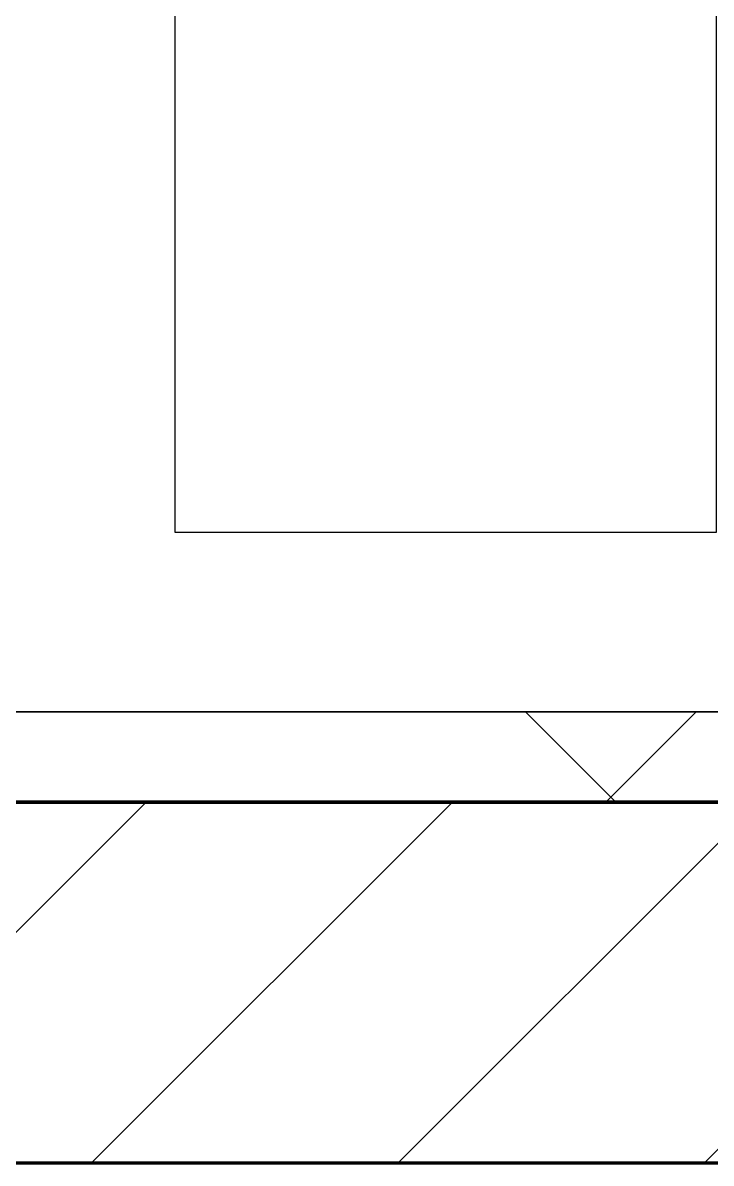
# Model space of a CAD drawing. Header units: millimetres. Extents: x -794334 to -714814, y -17806 to 22403.
# Drawn here: x -755515 to -755134, y -4021 to -3389 of the extents above; entities that cross this region are included whole.
import ezdxf
from ezdxf.xclip import XClip

# ---------------------------------------------------------------- set-up
doc = ezdxf.new("R2010")
doc.units = ezdxf.units.MM
doc.header["$XCLIPFRAME"] = 0
doc.layers.add('000 - WIPEOUT', color=250, linetype='Continuous')
doc.layers.add('A11_ALU.SOLID SHEET', color=2, linetype='Continuous')
for name, color, linetype, lineweight in [('A-GLAZ-CURT', 2, 'Continuous', 9), ('A-WALL', 5, 'Continuous', 35), ('A-WALL-FNSH', 2, 'Continuous', 35), ('A-WALL-PATT', 1, 'Continuous', 35), ('WALL-E', 2, 'Continuous', 35)]:
    doc.layers.add(name, color=color, linetype=linetype, lineweight=lineweight)

# ---------------------------------------------------------------- blocks, each defined once
blk = doc.blocks.new('PPLS-PP19_Custom Tile Pattern - Custom Tile Pattern-V156-4252-01 ENLARGED CONCOURSE LEVEL - REFLECTED CEILING PLAN - SHEET 3')
at = {"layer": 'A-GLAZ-CURT'}
for p, q in [((-300, 0), (300, 0)), ((300, 0), (-300, 0)), ((195.99, 0), (213.31, 0)), ((213.31, 0), (195.99, 0)), ((230.06, 0), (300, 0)), ((-300, -50), (300, -50)), ((300, -50), (-300, -50))]:
    blk.add_line(p, q, dxfattribs=at)
for points, knots in [([(-26.75, 0), (-27.82, 0), (-36.18, 0), (-53.55, 0), (-78.2, 0), (-110.94, 0), (-130.52, 0), (-147.74, 0), (-149.07, 0)], [-8718.362214, -8718.362214, -8718.362214, -8718.362214, -8532.293389, -8073.216054, -7508.296369, -7004.680444, -6449.282163, -6277.220794, -6277.220794, -6277.220794, -6277.220794]), ([(-126.5, 0), (-122.44, 0), (-108.71, 0), (-86.68, 0), (-63.44, 0), (-54.4, 0), (-48.53, 0), (-30.79, 0), (-18.03, 0), (8.61, 0), (14.56, 0), (19.54, 0), (20.35, 0)], [-5231.017328, -5231.017328, -5231.017328, -5231.017328, -4994.692869, -4542.524482, -4008.285538, -3689.699207, -3546.54457, -3315.260113, -2864.387349, -2439.246196, -2084.094819, -2021.989624, -2021.989624, -2021.989624, -2021.989624]), ([(-115.42, 0), (-114.38, 0), (-109.84, 0), (-96.78, 0), (-71.33, 0), (-42.53, 0), (-12.78, 0), (4.23, 0), (9.64, 0), (10.14, 0), (10.18, 0)], [-5685.513101, -5685.513101, -5685.513101, -5685.513101, -5430.283136, -5103.229623, -4799.173296, -4065.652676, -3589.737505, -3285.047089, -3066.359526, -3044.715262, -3044.715262, -3044.715262, -3044.715262]), ([(9.32, 0), (9.08, 0), (7.65, 0), (2.57, 0), (-12.23, 0), (-25.64, 0), (-40, 0), (-56.24, 0), (-75.59, 0), (-94, 0), (-111.49, 0), (-114.62, 0), (-115.38, 0)], [-2922.926651, -2922.926651, -2922.926651, -2922.926651, -2882.788014, -2720.818881, -2518.50168, -2125.455881, -1792.521578, -1466.981642, -1208.454564, -789.402658, -501.969187, -271.533656, -271.533656, -271.533656, -271.533656]), ([(31.18, 0), (25.97, 0), (11.99, 0), (-16.92, 0), (-47.42, 0), (-65.77, 0), (-66.37, 0), (-66.38, 0)], [-4496.803627, -4496.803627, -4496.803627, -4496.803627, -4222.080604, -3745.412743, -2981.410125, -2542.574734, -2498.224237, -2498.224237, -2498.224237, -2498.224237]), ([(76.63, 0), (74.8, 0), (67.65, 0), (53.52, 0), (37, 0), (24.07, 0), (12.82, 0), (-2.9, 0), (-20.62, 0), (-32.81, 0), (-42.31, 0), (-46.79, 0), (-47.43, 0)], [-3095.572228, -3095.572228, -3095.572228, -3095.572228, -2950.589685, -2634.532728, -2313.748533, -2106.613311, -1925.670641, -1617.263037, -1290.787923, -1039.307308, -819.71621, -781.10732, -781.10732, -781.10732, -781.10732]), ([(-47.39, 0), (-42.88, 0), (-36.43, 0), (-33.57, 0), (-29.94, 0), (-28.57, 0)], [-638.743123, -638.743123, -638.743123, -638.743123, -296.515819, -83.513472, 0, 0, 0, 0]), ([(-29.03, 0), (-33.97, 0), (-40.03, 0), (-46.07, 0), (-47.09, 0)], [-2680.714891, -2680.714891, -2680.714891, -2680.714891, -2413.671296, -2359.029104, -2359.029104, -2359.029104, -2359.029104]), ([(-46.29, 0), (-41.14, 0), (-33.17, 0), (-29.82, 0), (-29.19, 0)], [-1498.934542, -1498.934542, -1498.934542, -1498.934542, -963.711516, -666.19313, -666.19313, -666.19313, -666.19313]), ([(-36.78, 0), (-32.43, 0), (-19.22, 0), (8.83, 0), (43.36, 0), (70.92, 0), (82.12, 0), (83.66, 0)], [-6191.144455, -6191.144455, -6191.144455, -6191.144455, -5862.463379, -5340.621928, -4573.028122, -4094.177415, -3869.465285, -3869.465285, -3869.465285, -3869.465285]), ([(-36.29, 0), (-36.29, 0), (-34.66, 0), (-28.88, 0), (-26.95, 0), (-26.54, 0)], [-9150.272121, -9150.272121, -9150.272121, -9150.272121, -9057.163041, -8919.836787, -8834.607043, -8834.607043, -8834.607043, -8834.607043]), ([(19.77, 0), (14.26, 0), (1.26, 0), (-16.58, 0), (-34.76, 0), (-36.04, 0)], [-10229.544997, -10229.544997, -10229.544997, -10229.544997, -9884.23066, -9424.652049, -9182.880979, -9182.880979, -9182.880979, -9182.880979]), ([(-33.34, 0), (-33.34, 0), (-32.93, 0), (-31.16, 0), (-30.52, 0)], [-2415.024266, -2415.024266, -2415.024266, -2415.024266, -2357.633367, -2323.618664, -2323.618664, -2323.618664, -2323.618664]), ([(20.48, 0), (14.3, 0), (0.82, 0), (-17.84, 0), (-30.57, 0), (-31.82, 0), (-32, 0)], [-3671.616483, -3671.616483, -3671.616483, -3671.616483, -3333.063701, -2994.501669, -2698.150104, -2614.070998, -2614.070998, -2614.070998, -2614.070998]), ([(-30.76, 0), (-30.73, 0), (-29.99, 0), (-23.47, 0), (-15.75, 0), (-15.19, 0)], [-54176.191683, -54176.191683, -54176.191683, -54176.191683, -54157.274271, -53749.15266, -53717.791567, -53717.791567, -53717.791567, -53717.791567]), ([(-30.52, 0), (-27.11, 0), (-17.83, 0), (5.99, 0), (22.06, 0), (37.44, 0), (45.92, 0), (57.76, 0), (64.47, 0), (72.74, 0), (75.22, 0), (76.03, 0), (76.21, 0)], [-2323.618664, -2323.618664, -2323.618664, -2323.618664, -2142.497158, -1716.209403, -1206.526904, -1089.329421, -901.315459, -753.071572, -495.328968, -421.953223, -334.951786, -290.452333, -290.452333, -290.452333, -290.452333]), ([(-13, 0), (-14.35, 0), (-17.68, 0), (-25.97, 0), (-29.52, 0), (-30.21, 0)], [-55207.591944, -55207.591944, -55207.591944, -55207.591944, -54789.006179, -54461.685999, -54290.791712, -54290.791712, -54290.791712, -54290.791712]), ([(8.33, 0), (8.19, 0), (7.18, 0), (0.32, 0), (-13.89, 0), (-24.92, 0), (-29.03, 0)], [-3574.286521, -3574.286521, -3574.286521, -3574.286521, -3526.962355, -3285.499107, -2903.012179, -2680.714891, -2680.714891, -2680.714891, -2680.714891]), ([(-28.98, 0), (-28.66, 0), (-27.39, 0), (-24.45, 0), (-22.56, 0)], [-166.548282, -166.548282, -166.548282, -166.548282, -102.06493, 0, 0, 0, 0]), ([(-28.57, 0), (-26.93, 0), (-20.29, 0), (-11.45, 0), (2.08, 0), (12.45, 0), (18.47, 0), (20.52, 0)], [-5361.429781, -5361.429781, -5361.429781, -5361.429781, -5261.36855, -5050.479954, -4785.90057, -4596.498881, -4483.747823, -4483.747823, -4483.747823, -4483.747823]), ([(-22.56, 0), (-20.27, 0), (-17.03, 0), (-11.36, 0), (-7.66, 0), (-6.6, 0), (-6.44, 0)], [-56468.192263, -56468.192263, -56468.192263, -56468.192263, -56344.022017, -56303.229861, -56166.290093, -56124.392176, -56124.392176, -56124.392176, -56124.392176]), ([(-15.19, 0), (-13.07, 0), (7.48, 0), (42.82, 0), (88.72, 0), (120.63, 0), (138.28, 0), (138.53, 0)], [-461.142613, -461.142613, -461.142613, -461.142613, -429.606584, -390.253598, -346.313304, -291.370682, -290.5735, -290.5735, -290.5735, -290.5735]), ([(-6.54, 0), (-6.73, 0), (-7.2, 0), (-7.6, 0), (-7.79, 0)], [-56009.792147, -56009.792147, -56009.792147, -56009.792147, -55949.290093, -55895.192118, -55895.192118, -55895.192118, -55895.192118]), ([(-2.63, 0), (-2.47, 0), (-1.22, 0), (4.92, 0), (15.97, 0), (22.54, 0), (24.49, 0)], [-226.825321, -226.825321, -226.825321, -226.825321, -220.269177, -206.416616, -198.214427, -187.717507, -187.717507, -187.717507, -187.717507]), ([(20.44, 0), (19.72, 0), (9.71, 0), (3.08, 0), (-1.67, 0), (-2.25, 0)], [-288.838306, -288.838306, -288.838306, -288.838306, -285.83788, -246.234814, -234.646884, -234.646884, -234.646884, -234.646884]), ([(24.69, 0), (24.54, 0), (20.99, 0), (15.48, 0), (10.8, 0), (9.63, 0)], [-4368.572414, -4368.572414, -4368.572414, -4368.572414, -4306.476363, -4080.000647, -3772.857994, -3772.857994, -3772.857994, -3772.857994]), ([(18.16, 0), (19.15, 0), (24.25, 0), (25.66, 0), (26.12, 0)], [-5700.113719, -5700.113719, -5700.113719, -5700.113719, -5554.232259, -5302.431367, -5302.431367, -5302.431367, -5302.431367]), ([(87.73, 0), (86.12, 0), (82.19, 0), (74.4, 0), (62.26, 0), (51.85, 0), (43.81, 0), (29.53, 0), (22.65, 0), (20.62, 0), (20.32, 0)], [-7290.843129, -7290.843129, -7290.843129, -7290.843129, -7135.649961, -6924.452779, -6738.82075, -6548.303034, -6314.283804, -6135.05769, -5972.647715, -5940.481449, -5940.481449, -5940.481449, -5940.481449]), ([(30.82, 0), (29.27, 0), (25.83, 0), (22.37, 0), (20.48, 0)], [-10462.034656, -10462.034656, -10462.034656, -10462.034656, -10363.088938, -10244.208112, -10244.208112, -10244.208112, -10244.208112]), ([(87.7, 0), (77.86, 0), (60.25, 0), (37.01, 0), (25.29, 0), (20.85, 0)], [-359.791889, -359.791889, -359.791889, -359.791889, -330.153101, -307.516438, -289.397823, -289.397823, -289.397823, -289.397823]), ([(70.61, 0), (66.16, 0), (55.8, 0), (39.61, 0), (29.92, 0), (22.48, 0), (20.89, 0)], [-4647.237329, -4647.237329, -4647.237329, -4647.237329, -4326.416877, -4098.545751, -3766.694881, -3679.062885, -3679.062885, -3679.062885, -3679.062885]), ([(21.37, 0), (21.77, 0), (23.21, 0), (24.62, 0), (24.72, 0), (24.72, 0)], [-4467.858151, -4467.858151, -4467.858151, -4467.858151, -4445.288762, -4384.376941, -4376.041937, -4376.041937, -4376.041937, -4376.041937]), ([(21.53, 0), (22.04, 0), (24.6, 0), (31, 0), (39.04, 0), (51.19, 0), (58.74, 0), (61.34, 0), (61.45, 0)], [-1992.768506, -1992.768506, -1992.768506, -1992.768506, -1956.422387, -1818.904206, -1645.594513, -1443.202566, -1228.752106, -1120.932285, -1120.932285, -1120.932285, -1120.932285]), ([(27.44, 0), (27.9, 0), (29.54, 0), (38.07, 0), (53.39, 0), (71.67, 0), (84.83, 0), (85.57, 0), (87.79, 0), (88.31, 0)], [-5037.309798, -5037.309798, -5037.309798, -5037.309798, -4887.603822, -4705.298446, -4353.683244, -3960.84581, -3759.045785, -3336.541051, -3221.2265, -3221.2265, -3221.2265, -3221.2265]), ([(27.89, 0), (29.09, 0), (33.4, 0), (48.37, 0), (71.92, 0), (100.57, 0), (116.36, 0), (128.63, 0), (128.95, 0)], [-147.777612, -147.777612, -147.777612, -147.777612, -135.792042, -118.513713, -97.899267, -63.759246, -39.050993, -35.895543, -35.895543, -35.895543, -35.895543]), ([(53.18, 0), (53.06, 0), (52.22, 0), (44.99, 0), (36.46, 0), (30.82, 0)], [-622.740158, -622.740158, -622.740158, -622.740158, -566.066452, -360.610861, 0, 0, 0, 0]), ([(136.44, 0), (121.66, 0), (86.93, 0), (51.16, 0), (31.18, 0)], [-106.750556, -106.750556, -106.750556, -106.750556, -59.610984, 0, 0, 0, 0]), ([(88.35, 0), (82.03, 0), (70.95, 0), (57.82, 0), (46.51, 0), (41.18, 0), (36.02, 0), (35.54, 0), (35.54, 0)], [-380.788494, -380.788494, -380.788494, -380.788494, -357.622665, -341.267687, -334.000314, -326.15566, -319.318397, -317.489778, -317.489778, -317.489778, -317.489778]), ([(36.29, 0), (37.77, 0), (48.82, 0), (64.79, 0), (95.91, 0), (124.45, 0), (132.42, 0), (134.6, 0)], [-314.598523, -314.598523, -314.598523, -314.598523, -305.899624, -287.17622, -249.500363, -194.761443, -152.241002, -152.241002, -152.241002, -152.241002]), ([(61.47, 0), (61.47, 0), (61.21, 0), (54.61, 0), (53.71, 0), (53.56, 0)], [-1113.311073, -1113.311073, -1113.311073, -1113.311073, -1096.402191, -891.204116, -747.28819, -747.28819, -747.28819, -747.28819]), ([(76.22, 0), (75.58, 0), (73.64, 0), (71.05, 0), (70.61, 0)], [-193.634889, -193.634889, -193.634889, -193.634889, -31.537676, 0, 0, 0, 0]), ([(103.09, 0), (101.08, 0), (96.19, 0), (91.24, 0), (88.35, 0)], [-375.435014, -375.435014, -375.435014, -375.435014, -369.147452, -360.446505, -360.446505, -360.446505, -360.446505]), ([(114.39, 0), (114.2, 0), (112.08, 0), (105.42, 0), (94.74, 0), (90.62, 0), (88.35, 0)], [-8148.58938, -8148.58938, -8148.58938, -8148.58938, -8105.191388, -7723.759874, -7531.75727, -7310.971922, -7310.971922, -7310.971922, -7310.971922]), ([(155.22, 0), (151.31, 0), (138.62, 0), (114.81, 0), (94.22, 0), (88.54, 0)], [-491.715818, -491.715818, -491.715818, -491.715818, -458.593899, -401.860199, -381.017509, -381.017509, -381.017509, -381.017509]), ([(94.4, 0), (94.4, 0), (94.64, 0), (99.11, 0), (108.97, 0), (120.79, 0), (137.98, 0), (149.73, 0), (155.75, 0)], [-2348.345796, -2348.345796, -2348.345796, -2348.345796, -2310.419338, -2233.599744, -2052.234781, -1843.028543, -1530.39897, -1193.047058, -1193.047058, -1193.047058, -1193.047058]), ([(129.02, 0), (129.02, 0), (124.41, 0), (122.35, 0), (114.96, 0), (108.04, 0), (103.09, 0)], [-35.386604, -35.386604, -35.386604, -35.386604, -31.430235, -22.807238, -15.488593, 0, 0, 0, 0]), ([(155.85, 0), (154.77, 0), (150.5, 0), (143.29, 0), (134.04, 0), (126.24, 0), (118.6, 0), (114.23, 0), (111.98, 0), (105.66, 0), (105.23, 0), (105.23, 0)], [-10207.180381, -10207.180381, -10207.180381, -10207.180381, -10098.273015, -9847.788484, -9677.714971, -9567.007022, -9453.21225, -9220.200448, -9012.77275, -8966.157302, -8929.495943, -8929.495943, -8929.495943, -8929.495943]), ([(105.26, 0), (105.52, 0), (111.01, 0), (112.65, 0), (113.59, 0)], [-8920.561005, -8920.561005, -8920.561005, -8920.561005, -8814.835624, -8577.462505, -8577.462505, -8577.462505, -8577.462505]), ([(128.58, 0), (128.8, 0), (130.16, 0), (139.26, 0), (152.67, 0), (161.24, 0), (162.19, 0), (162.75, 0)], [-633.326174, -633.326174, -633.326174, -633.326174, -627.736123, -618.981161, -602.094757, -592.980799, -581.414464, -581.414464, -581.414464, -581.414464]), ([(137.1, 0), (136, 0), (133.64, 0), (129.87, 0), (129.11, 0)], [-670.405967, -670.405967, -670.405967, -670.405967, -651.020627, -640.742133, -640.742133, -640.742133, -640.742133]), ([(156.23, 0), (157.82, 0), (169.45, 0), (185.23, 0), (193.62, 0), (194.69, 0), (194.79, 0)], [-1184.210617, -1184.210617, -1184.210617, -1184.210617, -1095.004608, -529.74427, -295.064701, -265.121568, -265.121568, -265.121568, -265.121568]), ([(168.37, 0), (167.68, 0), (164.69, 0), (160.36, 0), (156.25, 0)], [-543.375029, -543.375029, -543.375029, -543.375029, -530.793311, -494.698524, -494.698524, -494.698524, -494.698524]), ([(193.8, 0), (193.33, 0), (190.11, 0), (183.13, 0), (171, 0), (161.95, 0), (161.28, 0), (158.35, 0), (157.85, 0), (157.77, 0)], [-11665.349007, -11665.349007, -11665.349007, -11665.349007, -11565.880756, -11105.624034, -10839.086983, -10768.332124, -10666.779182, -10580.760289, -10550.278881, -10550.278881, -10550.278881, -10550.278881]), ([(291.98, 0), (281.18, 0), (251.54, 0), (207.11, 0), (177.41, 0), (159.34, 0), (158.33, 0), (158.3, 0)], [-277.204379, -277.204379, -277.204379, -277.204379, -244.693688, -187.987675, -143.776725, -129.632772, -123.352749, -123.352749, -123.352749, -123.352749]), ([(159.07, 0), (159.13, 0), (160.84, 0), (165.21, 0), (174.15, 0), (185.98, 0), (208.82, 0), (219.42, 0), (230.06, 0)], [-115.643202, -115.643202, -115.643202, -115.643202, -114.681583, -87.660824, -65.295536, -41.623857, -24.459831, 0, 0, 0, 0]), ([(162.75, 0), (165.4, 0), (170.91, 0), (172.61, 0), (172.61, 0)], [-111.264224, -111.264224, -111.264224, -111.264224, -56.742688, -19.085662, -19.085662, -19.085662, -19.085662]), ([(247.1, 0), (246.76, 0), (245.04, 0), (238.34, 0), (226.56, 0), (221.1, 0), (200.27, 0), (182.99, 0), (174.27, 0), (169.67, 0), (168.99, 0)], [-9649.085549, -9649.085549, -9649.085549, -9649.085549, -9581.591397, -9406.094246, -9221.510254, -9016.44624, -8717.832359, -8253.978395, -8152.463617, -8069.855175, -8069.855175, -8069.855175, -8069.855175]), ([(215.22, 0), (214.62, 0), (210.55, 0), (203.98, 0), (187.54, 0), (175.3, 0), (169.49, 0)], [-203.825446, -203.825446, -203.825446, -203.825446, -198.527383, -184.406837, -162.427601, -142.916156, -142.916156, -142.916156, -142.916156]), ([(171.51, 0), (176.48, 0), (193.23, 0), (201.73, 0), (208.81, 0), (213.9, 0), (241.96, 0), (266.73, 0), (281.71, 0), (291.71, 0), (296.52, 0), (297.86, 0), (298.09, 0)], [-7971.819559, -7971.819559, -7971.819559, -7971.819559, -7784.112253, -7606.717214, -7289.299508, -7042.621073, -6582.165592, -6068.460911, -5766.029927, -5566.724884, -5280.360606, -5199.253518, -5199.253518, -5199.253518, -5199.253518]), ([(172.07, 0), (177.66, 0), (187.87, 0), (201.08, 0), (207.47, 0), (213.96, 0), (215.11, 0)], [-255.364076, -255.364076, -255.364076, -255.364076, -237.955587, -223.92608, -215.862851, -208.75215, -208.75215, -208.75215, -208.75215]), ([(300, 0), (288.22, 0), (262, 0), (230.43, 0), (219.94, 0), (219.02, 0)], [-12528.858583, -12528.858583, -12528.858583, -12528.858583, -11905.454923, -11162.864862, -10856.732305, -10856.732305, -10856.732305, -10856.732305]), ([(219.9, 0), (220.86, 0), (227.84, 0), (242.06, 0), (246.54, 0), (246.96, 0)], [-10670.940496, -10670.940496, -10670.940496, -10670.940496, -10511.382485, -9925.173265, -9834.877357, -9834.877357, -9834.877357, -9834.877357]), ([(284.76, 0), (284.76, 0), (285.09, 0), (287.27, 0), (290.44, 0), (291.91, 0)], [-4110.630118, -4110.630118, -4110.630118, -4110.630118, -4053.389046, -3959.664717, -3884.292182, -3884.292182, -3884.292182, -3884.292182]), ([(297.38, 0), (295.84, 0), (291.62, 0), (285.38, 0), (284.87, 0)], [-4803.172655, -4803.172655, -4803.172655, -4803.172655, -4358.271401, -4143.037883, -4143.037883, -4143.037883, -4143.037883]), ([(292.23, 0), (292.55, 0), (295.17, 0), (297.76, 0), (300, 0)], [-3878.983974, -3878.983974, -3878.983974, -3878.983974, -3862.421465, -3746.95702, -3746.95702, -3746.95702, -3746.95702])]:
    blk.add_open_spline(points, degree=3, knots=knots, dxfattribs=at)
for points in [[(19.75, 0), (19.06, 0), (18.58, 0), (18.16, 0)], [(24.49, 0), (25.23, 0), (25.72, 0), (26.04, 0)], [(80.35, 0), (79.57, 0), (78.27, 0), (76.63, 0)], [(84.06, 0), (83.48, 0), (82.41, 0), (81.72, 0)], [(88.86, 0), (90.74, 0), (93.02, 0), (94.33, 0)], [(157.9, 0), (157.5, 0), (156.95, 0), (156.3, 0)], [(168.74, 0), (168.74, 0), (169.81, 0), (171.51, 0)], [(195.11, 0), (194.91, 0), (194.44, 0), (193.8, 0)], [(300, 0), (297.44, 0), (294.88, 0), (292.32, 0)]]:
    blk.add_open_spline(points, degree=3, dxfattribs=at)
blk = doc.blocks.new('PPLS-PP19_Custom Tile Pattern - Custom Tile Pattern-V157-4252-01 ENLARGED CONCOURSE LEVEL - REFLECTED CEILING PLAN - SHEET 3')
at = {"layer": 'A-GLAZ-CURT'}
for p, q in [((-300, 0), (300, 0)), ((300, 0), (-300, 0)), ((-293.07, 0), (-275.75, 0)), ((-275.75, 0), (-293.07, 0)), ((-300, -50), (300, -50)), ((300, -50), (-300, -50))]:
    blk.add_line(p, q, dxfattribs=at)
at = {"layer": 'A-GLAZ-CURT', "flags": 128}
for points in [[(-300, 0), (-291.56, 0), (-283.3, 0), (-275.2, 0), (-267.26, 0), (-259.45, 0), (-251.77, 0)], [(-251.96, 0), (-259.67, 0), (-267.51, 0), (-275.48, 0), (-283.55, 0), (-291.73, 0), (-300, 0)]]:
    blk.add_lwpolyline(points, dxfattribs=at)
at = {"layer": 'A-GLAZ-CURT'}
for points, knots in [([(-300, 0), (-284.65, 0), (-236.57, 0), (-174.61, 0), (-129.95, 0), (-110.8, 0), (-99.5, 0), (-91.46, 0)], [-5323.127839, -5323.127839, -5323.127839, -5323.127839, -4502.809032, -2700.551212, -1002.059161, -460.363443, 0, 0, 0, 0]), ([(-172.26, 0), (-185.37, 0), (-219.08, 0), (-262.56, 0), (-294.48, 0), (-300, 0)], [-16124.321587, -16124.321587, -16124.321587, -16124.321587, -15131.813646, -13729.592194, -13439.944408, -13439.944408, -13439.944408, -13439.944408]), ([(-137.88, 0), (-140.56, 0), (-147.66, 0), (-147.69, 0), (-158.72, 0), (-174.02, 0), (-185.59, 0), (-209.77, 0), (-232.01, 0), (-255.22, 0), (-262.59, 0), (-264.9, 0), (-265.4, 0)], [-3187.727384, -3187.727384, -3187.727384, -3187.727384, -2919.378265, -2477.344047, -2237.412286, -2029.680487, -1755.085331, -1400.429864, -858.079193, -543.655514, -208.940337, 0, 0, 0, 0]), ([(-258.6, 0), (-257.91, 0), (-254.26, 0), (-241.25, 0), (-225.99, 0), (-213.1, 0), (-200.2, 0), (-187.68, 0), (-178.19, 0), (-173.42, 0)], [-5722.54675, -5722.54675, -5722.54675, -5722.54675, -5657.471696, -5413.335975, -5017.494783, -4832.723979, -4666.091899, -4349.945572, -4109.479881, -4109.479881, -4109.479881, -4109.479881])]:
    blk.add_open_spline(points, degree=3, knots=knots, dxfattribs=at)
blk = doc.blocks.new('*U1029')
at = {"layer": 'A-GLAZ-CURT'}
for name, p in [('PPLS-PP19_Custom Tile Pattern - Custom Tile Pattern-V156-4252-01 ENLARGED CONCOURSE LEVEL - REFLECTED CEILING PLAN - SHEET 3', (23402.37, -7350)), ('PPLS-PP19_Custom Tile Pattern - Custom Tile Pattern-V157-4252-01 ENLARGED CONCOURSE LEVEL - REFLECTED CEILING PLAN - SHEET 3', (24002.37, -7350))]:
    blk.add_blockref(name, p, dxfattribs=at)
blk = doc.blocks.new('*U1240')
at = {"color": 3}
blk.add_wipeout([(-437.5, -8650), (437.5, -8650), (437.5, -8950), (-437.5, -8950)], dxfattribs=at).dxf.layer = '000 - WIPEOUT'
at = {"layer": 'A11_ALU.SOLID SHEET', "color": 0, "linetype": 'ByBlock'}
blk.add_lwpolyline([(-437.5, -8950), (437.5, -8950), (437.5, -8650), (-437.5, -8650)], close=True, dxfattribs=at)
blk = doc.blocks.new('*U1630')
blk.add_lwpolyline([(22690, -750), (19166.45, -750), (19116.45, -700), (18966.44, -550), (-101025.39, -550), (-101025.39, -6704.96), (-96300, -6704.96), (-96300, -7350), (-94497.63, -7350), (17250, -7350), (17250, -6849.96), (18300, -6849.96), (22690, -6849.96)], close=True)
at = {"layer": 'A11_ALU.SOLID SHEET', "color": 0, "linetype": 'ByBlock', "rotation": 90}
blk.add_blockref('*U1240', (-19400, -6813), dxfattribs=at)

msp = doc.modelspace()

# ---------------------------------------------------------------- block references
at = {"layer": 'A11_ALU.SOLID SHEET'}
ref = msp.add_blockref('*U1630', (-744681.24, 3579.02), dxfattribs=at)
XClip(ref).set_block_clipping_path([(-45802.4668593339, -9620.0029952967), (23702.8690583039, 10334.9999958097)])

# ---------------------------------------------------------------- next in the draw order: hatches: boundary and pattern name
at = {"layer": 'A-WALL-PATT', "lineweight": 9}
h = msp.add_hatch(dxfattribs=at)
h.set_pattern_fill('FP_5', color=256, style=0, pattern_type=2)
h.set_pattern_definition([(45, (0, 0), (-212.13203, 212.13203), []), (135, (0, 0), (-212.13203, -212.13203), [])])
h.paths.add_polyline_path([(-727630.24, -3820.98), (-727382.37, -3820.98), (-727382.37, -3770.98), (-790483.7, -3770.98), (-790483.7, -3820.98), (-727766, -3820.98)])
h = msp.add_hatch(dxfattribs=at)
h.set_pattern_fill('FP_2', color=256, style=0, pattern_type=2)
h.set_pattern_definition([(45, (0, 0), (-84.852814, 84.852814), [])])
h.paths.add_polyline_path([(-727382.37, -4020.98), (-727382.37, -3820.98), (-790483.7, -3820.98), (-790483.7, -4020.98), (-727494.49, -4020.98)])

# ---------------------------------------------------------------- next in the draw order: linework, layer by layer
at = {"layer": 'A-WALL', "color": 7, "lineweight": 70}
for p, q in [((-756380, -3820.98), (-755180, -3820.98)), ((-755180, -3820.98), (-756380, -3820.98)), ((-755180, -3820.98), (-752780, -3820.98)), ((-752780, -3820.98), (-755180, -3820.98)), ((-755180, -4020.98), (-756380, -4020.98)), ((-752780, -4020.98), (-755180, -4020.98))]:
    msp.add_line(p, q, dxfattribs=at)
at = {"layer": 'A-WALL-FNSH', "color": 250}
for p, q in [((-756380, -3770.98), (-755180, -3770.98)), ((-755180, -3770.98), (-752780, -3770.98))]:
    msp.add_line(p, q, dxfattribs=at)
at = {"layer": 'WALL-E'}
for p, q in [((-727382.37, -4020.98), (-790483.7, -4020.98)), ((-790483.7, -4020.98), (-727382.37, -4020.98))]:
    msp.add_line(p, q, dxfattribs=at)

# ---------------------------------------------------------------- next in the draw order: block references
msp.add_blockref('*U1029', (-778882.37, 3579.02))

doc.saveas('drawing.dxf')
